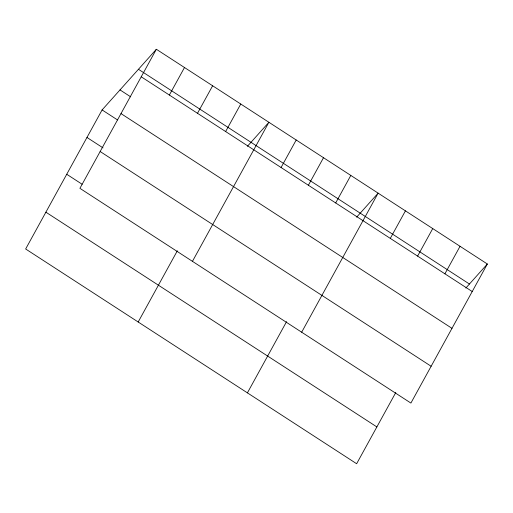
<?xml version="1.0" encoding="UTF-8"?>
<svg xmlns="http://www.w3.org/2000/svg" width="513" height="513" viewBox="0 0 513 513"><rect width="100%" height="100%" fill="white"/><g stroke="black" fill="none" stroke-linecap="round" stroke-linejoin="round"><path stroke-width="0.77" d="M156.362 49.267L79.913 188.329L410.9 403.071L487.35 264.009L156.362 49.267L102.1 109.929L25.65 248.991L356.638 463.733L395.792 392.516M169.367 95.04L184.494 67.517M197.499 113.296L212.632 85.774M225.63 131.546L240.764 104.024M138.183 322.004L177.338 250.786M192.446 261.341L268.895 122.28L247.407 146.308M281.073 167.52L296.206 139.991M308.377 185.238L323.511 157.709M335.688 202.949L350.815 175.427M247.413 392.868L286.562 321.651M301.676 332.206L378.126 193.144L356.631 217.172M390.297 238.385L405.43 210.856M417.608 256.102L432.735 228.574M444.912 273.814L460.046 246.291M465.855 288.037L487.35 264.009M138.459 69.287L469.446 284.029M141.229 76.79L472.216 291.531M120.004 89.91L130.725 96.867M120.997 113.597L451.985 328.339M102.1 109.929L117.509 119.927M86.966 137.458L103.042 147.885M100.15 151.521L431.138 366.263M66.735 174.266L82.138 184.257M45.888 212.183L376.875 426.931"/></g></svg>
